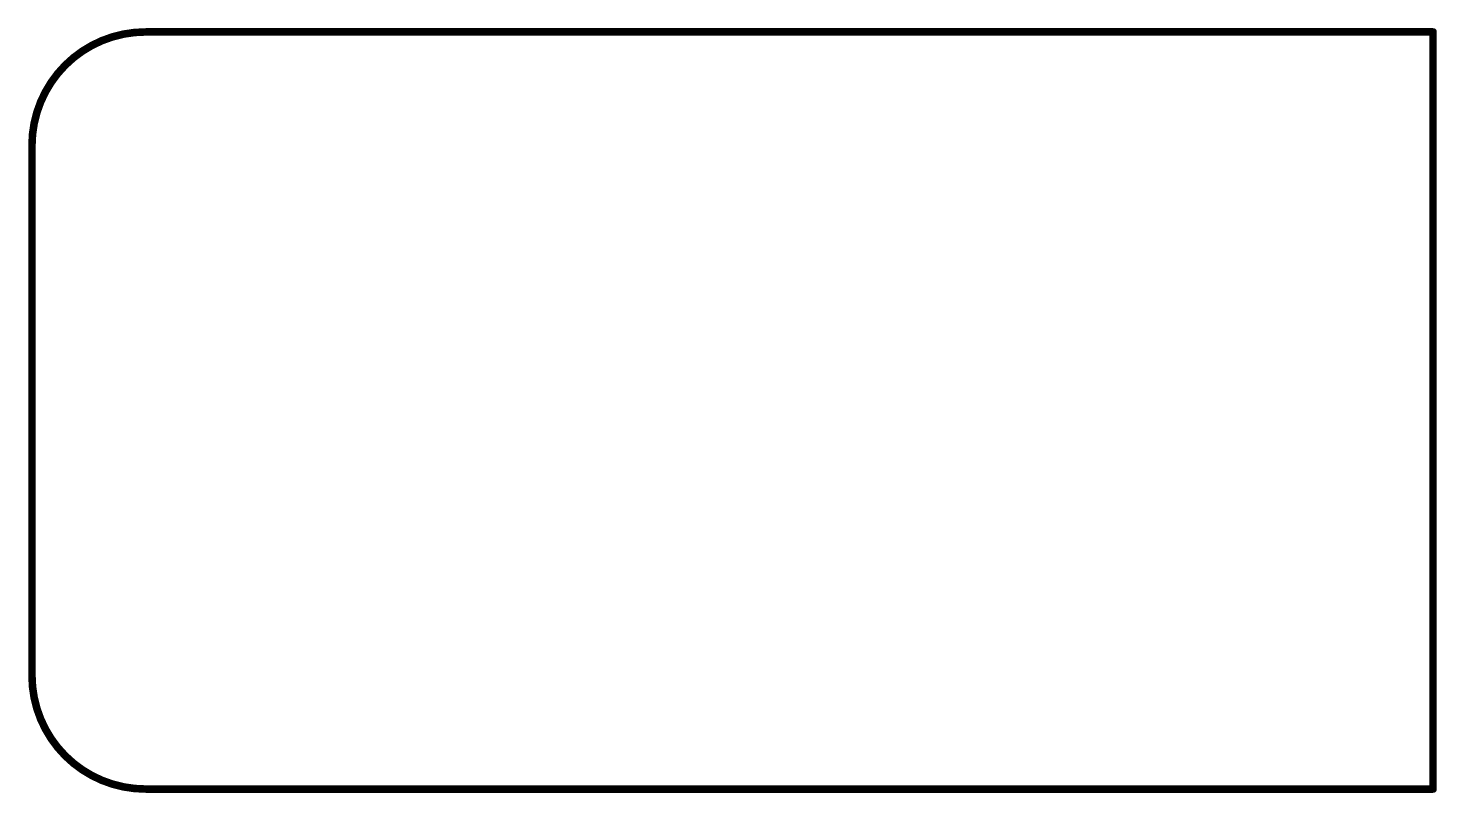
# Model space of a CAD drawing. Extents: x -0.1 to 47.1, y -0.1 to 25.5.
import ezdxf

# ---------------------------------------------------------------- set-up
doc = ezdxf.new("R2010")
doc.units = 0
doc.layers.add('20', color=253, linetype='CONTINUOUS')

msp = doc.modelspace()

# ---------------------------------------------------------------- linework, layer by layer
at = {"layer": '20'}
for points, const_width in [([(3.81, 25.4, 0.4142), (0, 21.59)], 0.254), ([(3.81, 25.4, 0.4142), (0, 21.59)], 0.254), ([(3.81, 25.4635, 1), (3.81, 25.3365)], 0.127), ([(3.81, 25.3365, 1), (3.81, 25.4635)], 0.127), ([(3.81, 25.3365, 1), (3.81, 25.4635)], 0.127), ([(47.0535, 25.4, 1), (46.9265, 25.4)], 0.127), ([(46.99, 25.3365, 1), (46.99, 25.4635)], 0.127), ([(0.0635, 21.59, 1), (-0.0635, 21.59)], 0.127), ([(-0.0635, 21.59, 1), (0.0635, 21.59)], 0.127), ([(-0.0635, 21.59, 1), (0.0635, 21.59)], 0.127), ([(0, 3.81, 0.4142), (3.81, 0)], 0.254), ([(0.0635, 3.81, 1), (-0.0635, 3.81)], 0.127), ([(0, 3.81, 0.4142), (3.81, 0)], 0.254), ([(0.0635, 3.81, 1), (-0.0635, 3.81)], 0.127), ([(-0.0635, 3.81, 1), (0.0635, 3.81)], 0.127), ([(3.81, 0.0635, 1), (3.81, -0.0635)], 0.127), ([(3.81, -0.0635, 1), (3.81, 0.0635)], 0.127), ([(3.81, -0.0635, 1), (3.81, 0.0635)], 0.127), ([(46.9265, 0, 1), (47.0535, 0)], 0.127), ([(46.99, -0.0635, 1), (46.99, 0.0635)], 0.127)]:
    msp.add_lwpolyline(points, format="xyb", dxfattribs=dict(at, const_width=const_width))
at = {"layer": '20', "const_width": 0.254}
for points in [[(3.81, 25.4), (46.99, 25.4)], [(46.99, 25.4), (46.99, 0)], [(0, 3.81), (0, 21.59)], [(46.99, 0), (3.81, 0)]]:
    msp.add_lwpolyline(points, dxfattribs=at)

doc.saveas('drawing.dxf')
